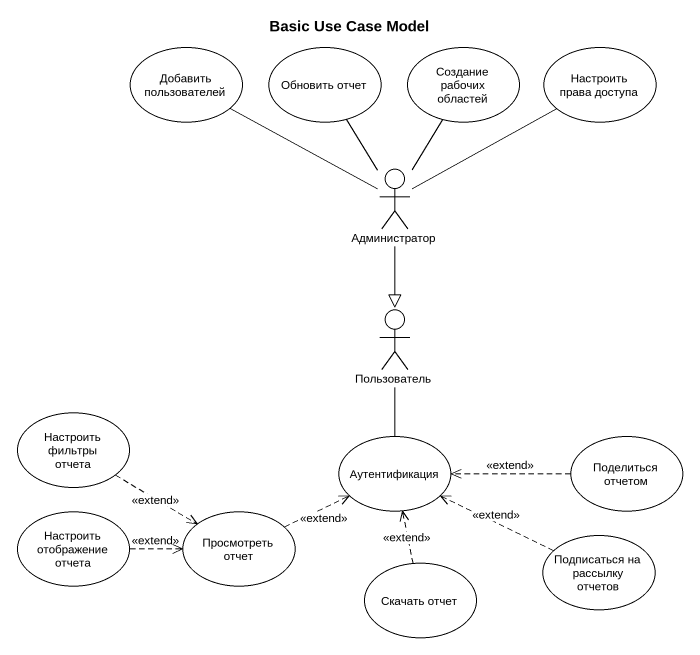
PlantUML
@startuml
title Basic Use Case Model
usecase "Добавить пользователей" as Добавить_пользователей
usecase "Обновить отчет" as Обновить_отчет
usecase "Создание рабочих областей" as Создание_рабочих_областей
usecase "Настроить права доступа" as Настроить_права_доступа
actor Администратор
actor Пользователь
usecase "Настроить фильтры отчета" as Настроить_фильтры_отчета
usecase Аутентификация
usecase "Поделиться отчетом" as Поделиться_отчетом
usecase "Настроить отображение отчета" as Настроить_отображение_отчета
usecase "Просмотреть отчет" as Просмотреть_отчет
usecase "Подписаться на рассылку отчетов" as Подписаться_на_рассылку
usecase "Скачать отчет" as Скачать_отчет
Создание_рабочих_областей -- Администратор
Администратор -up- Добавить_пользователей
Администратор -up- Обновить_отчет
Администратор -up- Настроить_права_доступа
Администратор --|> Пользователь
Пользователь -- Аутентификация
Настроить_фильтры_отчета .right.> Просмотреть_отчет : <<extend>>
Поделиться_отчетом .left.> Аутентификация : <<extend>>
Настроить_отображение_отчета .right.> Просмотреть_отчет : <<extend>>
Просмотреть_отчет .right.> Аутентификация : <<extend>>
Подписаться_на_рассылку .left.> Аутентификация : <<extend>>
Скачать_отчет .up.> Аутентификация : <<extend>>
@enduml
